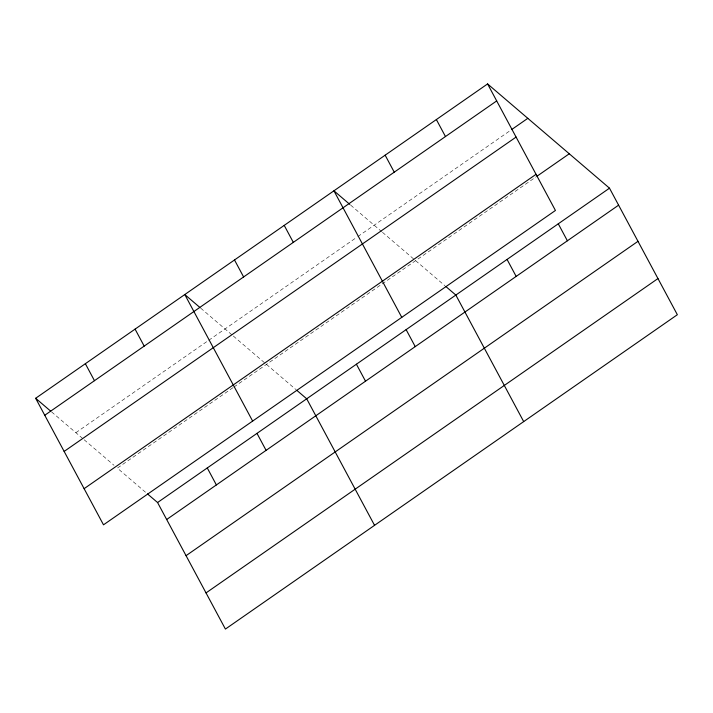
<?xml version="1.0" encoding="UTF-8"?>
<svg xmlns="http://www.w3.org/2000/svg" width="713" height="713" viewBox="0 0 713 713"><rect width="100%" height="100%" fill="white"/><g stroke="black" fill="none" stroke-linecap="round" stroke-linejoin="round"><path stroke-width="0.53" stroke-dasharray="3.56 2.67" d="M75.881 432.684L207.848 340.894M208.749 340.261L356.99 237.162M357.89 236.529L510.749 130.212M233.026 387.649L117.333 468.129L146.664 493.209M233.926 387.025L381.259 284.549M382.168 283.917L536.024 176.904M350.689 205.148L381.624 231.591M382.453 232.304L413.95 259.238M415.608 260.655L444.948 285.735M200.718 308.168L232.483 335.324M233.311 336.037L264.808 362.97M266.466 364.388L295.806 389.476M51.577 411.9L83.341 439.065M84.17 439.769L114.018 465.295"/><path stroke-width="1.07" d="M487.585 83.929L555.436 210.469L103.501 524.821L35.65 398.282L487.585 83.929L609.499 188.179L677.35 314.718L225.415 629.071L157.564 502.531L147.502 493.931M44.759 415.269L496.694 100.916M511.64 129.579L527.816 118.331M64.143 451.427L516.078 137.074M84.116 488.672L536.051 174.32M536.916 176.271L569.268 153.776M157.564 502.531L609.499 188.179M166.673 519.51L618.608 205.157M186.057 555.668L637.992 241.315M206.03 592.913L657.965 278.56M349.851 204.426L333.934 190.808L401.776 317.356M445.785 286.457L455.839 295.057L523.69 421.597M199.872 307.446L184.792 294.549L252.643 421.089M296.644 390.189L306.697 398.79L374.548 525.329M35.65 398.282L50.739 411.187M558.279 223.802L567.388 240.789M436.365 119.561L445.473 136.548M507.059 259.425L516.167 276.412M385.145 155.184L394.253 172.172M406.125 329.638L415.233 346.616M284.22 225.388L293.319 242.375M356.411 364.209L365.519 381.197M234.506 259.969L243.614 276.956M256.992 433.37L266.092 450.358M135.078 329.13L144.186 346.108M207.278 467.951L216.378 484.938M85.364 363.701L94.472 380.689"/></g></svg>
